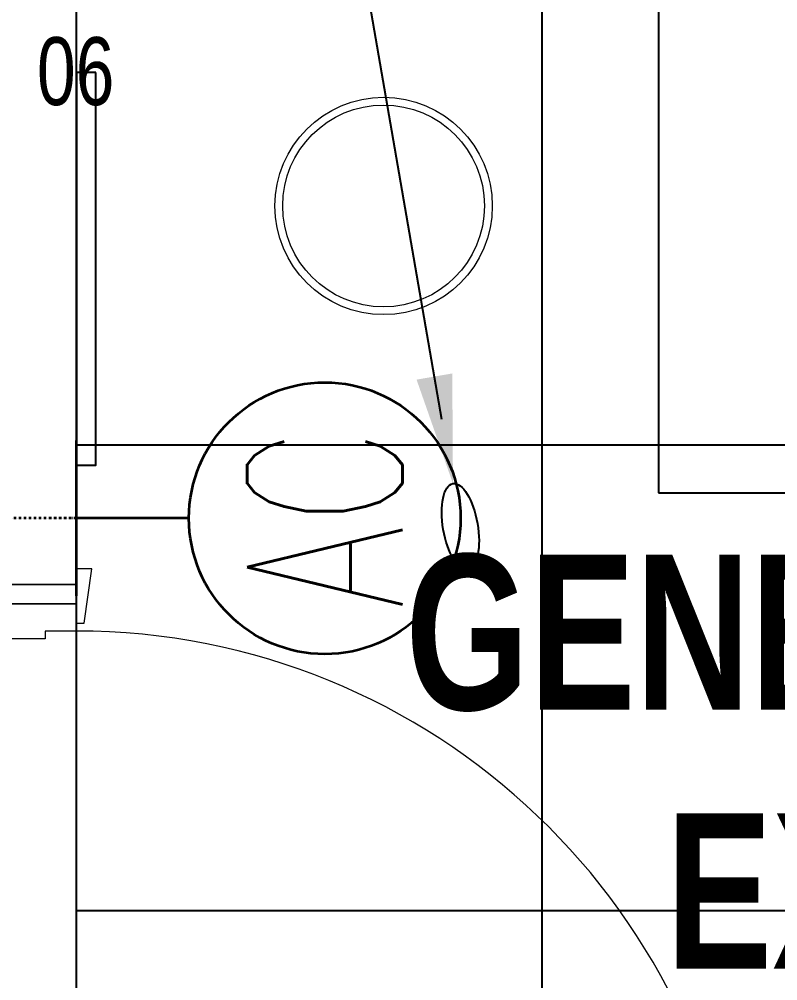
# Model space of a CAD drawing. Extents: x -178977 to 231842, y -29287 to 19916.
# Drawn here: x 44702 to 45680, y -4990 to -3752 of the extents above; entities that cross this region are included whole.
import ezdxf
from ezdxf import colors
from ezdxf.entities.mleader import LeaderData, LeaderLine
from ezdxf.enums import TextEntityAlignment as Align
from ezdxf.math import Vec2, Vec3

# ---------------------------------------------------------------- set-up
doc = ezdxf.new("R2010")
doc.units = 0
doc.header["$LTSCALE"] = 0.25
doc.linetypes.add('DASHDOT', pattern=[25.4, 12.7, -6.35, 0, -6.35])
for name, color, linetype, lineweight in [('01-First Floor-FUR$0$72_EGR_BASE_TEXT', 252, 'Continuous', 5), ('01-First Floor-FUR$0$72_EGR_EQP_TAG', 142, 'Continuous', 5), ('01-First Floor-FUR$0$LOADING', 253, 'Continuous', 5), ('01-First Floor-FUR$0$Walls', 251, 'Continuous', 5), ('01-First Floor-FUR$0$Wooden Joinery', 251, 'Continuous', 5), ('E-LITE-CIRC', 6, 'Continuous', 25), ('E-LITE-CLNG-CNDT', 6, 'DASHDOT', 35), ('E-POWR-CIRC-NUMB', 6, 'Continuous', 25), ('E-POWR-CLNG-CNDT', 6, 'DASHDOT', 35), ('E-POWR-WALL @ 100', 4, 'Continuous', 35)]:
    doc.layers.add(name, color=color, linetype=linetype, lineweight=lineweight)
doc.layers.add('01-First Floor-FUR$0$FALSE CEILING', color=251, linetype='Continuous')
doc.layers.add('E-POWR-IDEN', color=101, linetype='Continuous')
doc.styles.add('01-First Floor-FUR$0$X3G_ENTITY_257CFD', font='swisscl.ttf', dxfattribs={"height": 200})
doc.styles.add('01-First Floor-FUR$0$X3G_ENTITY_9EC9', font='swisscl.ttf', dxfattribs={"height": 0.2})
doc.styles.add('DC_SIMPLEX', font='SIMPLEX.shx', dxfattribs={"width": 0.7})

# ---------------------------------------------------------------- blocks, each defined once
blk = doc.blocks.new('01-First Floor-FUR$0$A$C5DAD61B4')
at = {"layer": '01-First Floor-FUR$0$Wooden Joinery'}
for points in [[(975, 859.1), (940, 859.1), (940, 899.1), (930, 899.1), (930, 959.1), (975, 959.1), (975, 859.1)], [(975, 859.1), (975, 959.1), (1000, 959.1), (1000, 859.1), (975, 859.1)]]:
    blk.add_lwpolyline(points, dxfattribs=at)
blk.add_lwpolyline([(950, 859.1), (950, 849.1), (1020, 839.1), (1020, 859.1)], close=True, dxfattribs=at)
blk.add_arc((80, 859.1), 860, 272.666, 0, dxfattribs=at)
blk = doc.blocks.new('01-First Floor-FUR$0$WM00001-P')
at = {"layer": '01-First Floor-FUR$0$LOADING'}
for radius in [0.14, 0.13]:
    blk.add_circle((0, 0), radius, dxfattribs=at)
blk = doc.blocks.new('01-First Floor-FUR')
at = {"layer": '01-First Floor-FUR$0$FALSE CEILING', "linetype": 'Continuous'}
for p, q in [((45376, -6100), (45376, -2810)), ((44776, -4300), (48976, -4300)), ((44776, -4900), (48976, -4900))]:
    blk.add_line(p, q, dxfattribs=at)
at = {"layer": '01-First Floor-FUR$0$FALSE CEILING'}
blk.add_lwpolyline([(44776, -2810), (48976, -2810), (48976, -6100), (44776, -6100)], close=True, dxfattribs=at)
at = {"layer": '01-First Floor-FUR$0$FALSE CEILING', "elevation": -0.1}
blk.add_lwpolyline([(45526, -4361.9), (46276, -4361.9), (46276, -2861.9), (45526, -2861.9)], close=True, dxfattribs=at)
blk.add_lwpolyline([(44801, -3820.5), (44776, -3820.5), (44776, -4326.5), (44801, -4326.5), (44801, -3820.5)], dxfattribs=at)
at = {"layer": '01-First Floor-FUR$0$LOADING', "elevation": -0.1}
blk.add_lwpolyline([(45526, -4361.9), (46276, -4361.9), (46276, -2861.9), (45526, -2861.9)], close=True, dxfattribs=at)
blk.add_lwpolyline([(44801, -3820.5), (44776, -3820.5), (44776, -4326.5), (44801, -4326.5), (44801, -3820.5)], dxfattribs=at)
at = {"layer": '01-First Floor-FUR$0$Walls'}
for p, q in [((44776, -2810), (44776, -4480)), ((44776, -4480), (44676, -4480))]:
    blk.add_line(p, q, dxfattribs=at)
at = {"layer": '01-First Floor-FUR$0$LOADING', "extrusion": (2.25644e-18, -2.24019e-05, -1), "xscale": -1000, "yscale": 1000, "zscale": 1000, "rotation": 90}
blk.add_blockref('01-First Floor-FUR$0$WM00001-P', (-45171.8, -3992.4, 0.2), dxfattribs=at)
at = {"layer": '01-First Floor-FUR$0$Wooden Joinery', "rotation": 90.00000000000001}
blk.add_blockref('01-First Floor-FUR$0$A$C5DAD61B4', (45635.1, -5480), dxfattribs=at)
at = {"layer": '01-First Floor-FUR$0$72_EGR_BASE_TEXT', "insert": (46600.7, -4441.4, 0.1), "char_height": 200, "width": 3508.102, "attachment_point": 2, "style": '01-First Floor-FUR$0$X3G_ENTITY_9EC9'}
blk.add_mtext('{\\fSwis721 LtCn BT|b1|i0|c0|p34;GENERAL CONSULTATION / EXAMINATION ROOM}', dxfattribs=at)
at = {"layer": '01-First Floor-FUR$0$72_EGR_EQP_TAG', "insert": (44775.1, -3775, -0.1), "char_height": 87.47, "attachment_point": 2, "style": '01-First Floor-FUR$0$X3G_ENTITY_257CFD'}
blk.add_mtext('06', dxfattribs=at)
blk = doc.blocks.new('ARR0W')
at = {"color": 45}
blk.add_ellipse((0, 0), major_axis=(0.4, 0), ratio=0.4, dxfattribs=at)
at = {"color": 45, "ltscale": 0.5}
blk.add_solid([(-1.4, 0.1667), (-0.4, 0), (-1.4, -0.1667)], dxfattribs=at)
blk = doc.blocks.new('*U127')
for p, q in [((0, 1.45), (0, 0)), ((1, 0), (-1, 0))]:
    blk.add_line(p, q)
blk.add_circle((0, 3.2), 1.75)
at = {"layer": 'E-POWR-CIRC-NUMB', "style": 'DC_SIMPLEX', "width": 0.7, "flags": 8}
blk.add_attdef('CIRCUIT', (3.364, 5.671), '', height=2, rotation=360, dxfattribs=at)
at = {"layer": 'E-POWR-IDEN', "style": 'DC_SIMPLEX', "width": 0.7, "flags": 8}
blk.add_attdef('TYPE', text='', height=2, rotation=360, dxfattribs=at).set_placement((0, 3.2), align=Align.MIDDLE_CENTER)

msp = doc.modelspace()

# ---------------------------------------------------------------- linework, layer by layer
at = {"layer": 'E-POWR-CLNG-CNDT'}
msp.add_lwpolyline([(44776, -4394.7), (44626, -4394.7)], dxfattribs=at)

# ---------------------------------------------------------------- block references
at = {"layer": 'E-LITE-CLNG-CNDT'}
msp.add_blockref('01-First Floor-FUR', (0, 0), dxfattribs=at)
at = {"layer": 'E-POWR-WALL @ 100'}
ref = msp.add_blockref('*U127', (44776, -4394.7, 0), dxfattribs=dict(at, xscale=100, yscale=100, zscale=100, rotation=270))
ref.add_attrib('TYPE', 'AC', dxfattribs={"layer": 'E-POWR-IDEN', "height": 200, "rotation": 90, "style": 'DC_SIMPLEX', "width": 0.7, "flags": 8}).set_placement((45096, -4394.7, 0), align=Align.MIDDLE_CENTER)

# ---------------------------------------------------------------- leaders
at = {"layer": 'E-LITE-CIRC'}
ml = msp.add_multileader_mtext('Standard', dxfattribs=at)
ml.set_content('{\\Fdc_el_romans|c0;\\W0.8;TO\\Fromans|c0; \\Fsimplex|c0;PP-\\Fdc_el_romans|c0;F1\\Fsimplex|c0;/M34}', color=256, style='DC_SIMPLEX')
ml.set_leader_properties()
ml.set_arrow_properties(name='ARR0W')
ml.build(insert=Vec2(0, 0))
ml.multileader.update_dxf_attribs({"dogleg_length": 200, "arrow_head_size": 140, "scale": 100})
ctx = ml.context
ctx.base_point, ctx.scale, ctx.char_height, ctx.arrow_head_size, ctx.landing_gap_size, ctx.plane_origin, ctx.plane_x_axis, ctx.plane_y_axis = Vec3(42877.2, -3563.4), 100, 200, 140, 140, Vec3(57218.8, -9882.6), Vec3(1, 0.000001, 0), Vec3(-0.000001, 1, 0)
ctx.text_align_type = 2
notes = []
notes.append((ctx, [(1, (1, 1, 0), (45125, -3563.4), (-1, -0.000001, 0), 108.8, [(0, [(45270.7, -4405.3)], 0, [])])]))
ctx.mtext.insert, ctx.mtext.text_direction, ctx.mtext.rotation, ctx.mtext.alignment, ctx.mtext.flow_direction = Vec3(44876.2, -3430.1), Vec3(1, 0.000001, 0), 0.000001, 3, 5
ml = msp.add_multileader_mtext('Standard', dxfattribs=at)
ml.set_content('{\\Fdc_el_romans|c0;\\W0.8;TO\\Fromans|c0; \\Fsimplex|c0;PP-\\Fdc_el_romans|c0;F1\\Fsimplex|c0;/M31}', color=256, style='DC_SIMPLEX')
ml.set_leader_properties()
ml.set_arrow_properties(name='ARR0W')
ml.build(insert=Vec2(0, 0))
ml.multileader.update_dxf_attribs({"dogleg_length": 200, "arrow_head_size": 140, "scale": 100})
ctx = ml.context
ctx.base_point, ctx.scale, ctx.char_height, ctx.arrow_head_size, ctx.landing_gap_size, ctx.plane_origin, ctx.plane_x_axis, ctx.plane_y_axis = Vec3(43547.3, -5451.9), 100, 200, 140, 140, Vec3(55119.6, -10701.6), Vec3(1, 0.000001, 0), Vec3(-0.000001, 1, 0)
notes.append((ctx, [(0, (1, 1, 0), (43438.5, -5451.9), (1, 0.000001, 0), 108.8, [(0, [(42776, -4346.2)], 0, [])])]))
ctx.mtext.insert, ctx.mtext.text_direction, ctx.mtext.rotation, ctx.mtext.flow_direction = Vec3(43687.3, -5318.6), Vec3(1, 0.000001, 0), 0.000001, 5
for ctx, leaders in notes:
    for number, flags, end, landing, length, lines in leaders:
        leader = LeaderData()
        leader.index, (leader.has_last_leader_line, leader.has_dogleg_vector, leader.attachment_direction) = number, flags
        leader.last_leader_point, leader.dogleg_vector, leader.dogleg_length = Vec3(end), Vec3(landing), length
        for number, points, colour, breaks in lines:
            line = LeaderLine()
            line.index, line.vertices, line.color, line.breaks = number, Vec3.list(points), colors.encode_raw_color(colour), breaks
            leader.lines.append(line)
        ctx.leaders.append(leader)

doc.saveas('drawing.dxf')
